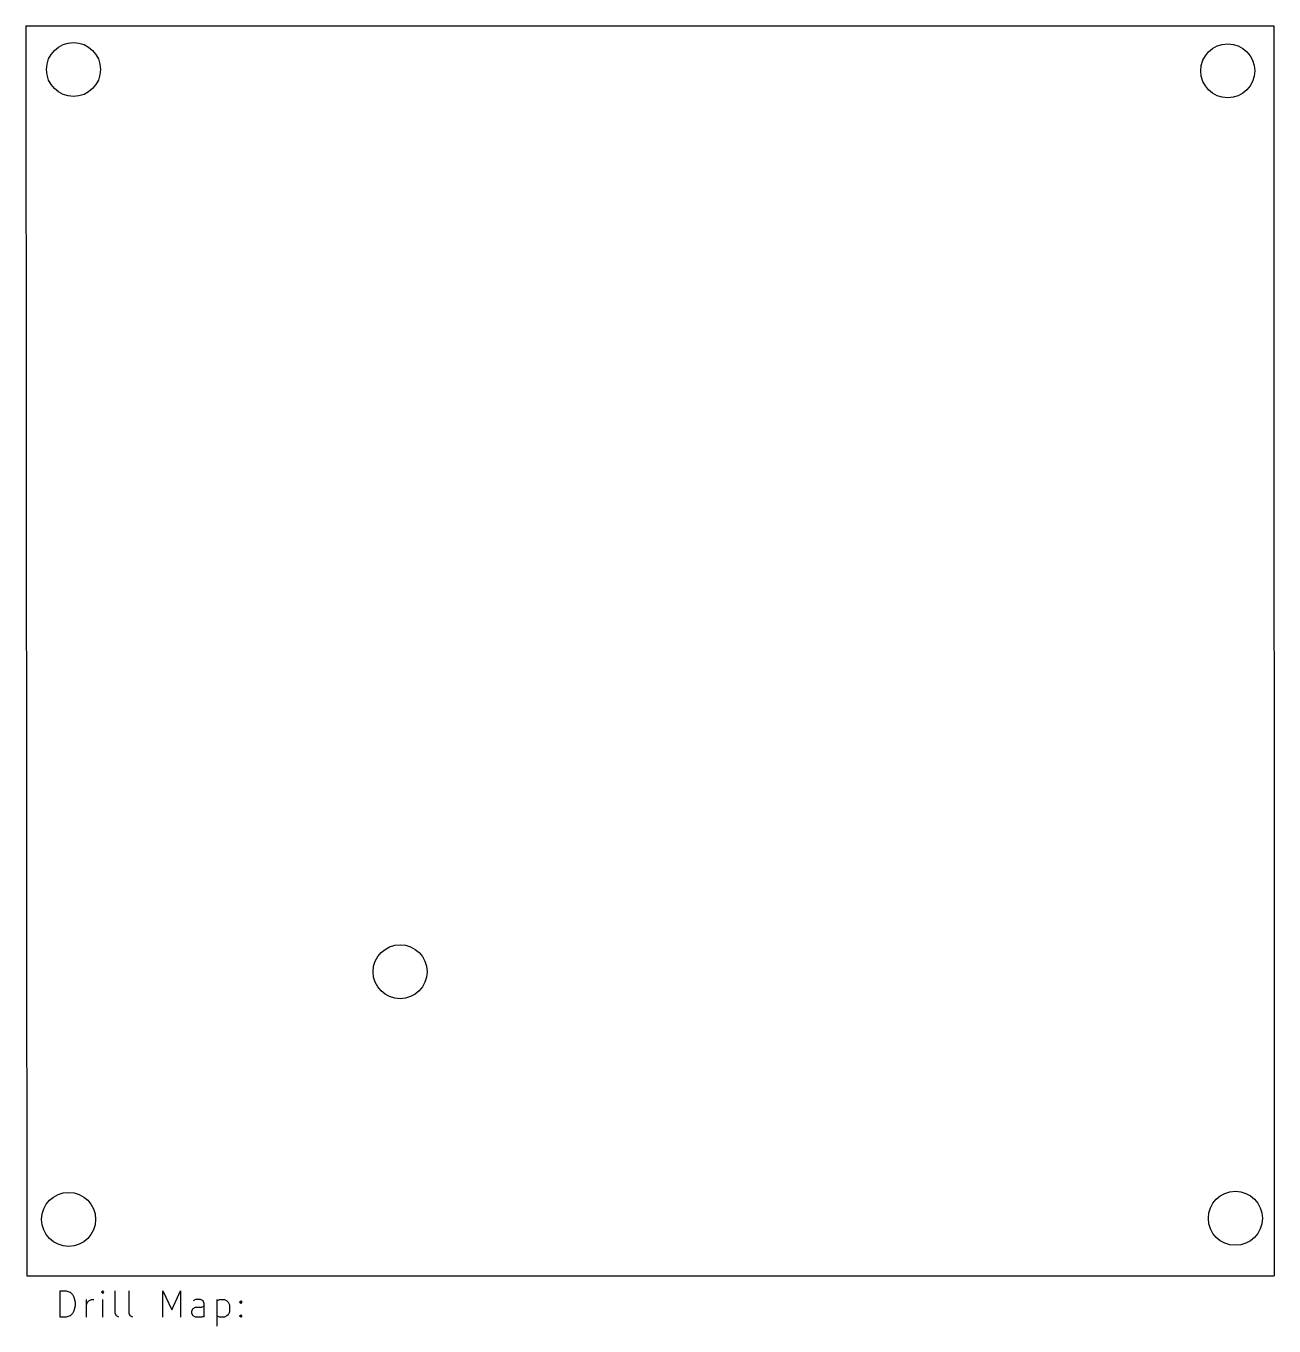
# Model space of a CAD drawing. Extents: x 0 to 94.7, y -98.7 to 0.
import ezdxf

# ---------------------------------------------------------------- set-up
doc = ezdxf.new("R2010")
doc.units = 0
doc.layers.add('BLACK', color=7, linetype='CONTINUOUS')

msp = doc.modelspace()

# ---------------------------------------------------------------- linework, layer by layer
at = {"layer": 'BLACK', "linetype": 'CONTINUOUS'}
for p, q in [((0, 0), (94.72, 0)), ((0, 0), (0.07, -94.85)), ((94.72, 0), (94.73, -94.86)), ((0.07, -94.85), (94.73, -94.86)), ((2.582768, -97.999838), (2.582768, -95.999838)), ((2.582768, -95.999838), (3.058958, -95.999838)), ((3.058958, -95.999838), (3.344673, -96.095076)), ((3.344673, -96.095076), (3.535149, -96.285552)), ((3.535149, -96.285552), (3.630387, -96.476028)), ((3.630387, -96.476028), (3.725625, -96.85698)), ((4.582768, -97.999838), (4.582768, -96.666504)), ((4.773244, -96.761742), (4.96372, -96.666504)), ((4.96372, -96.666504), (5.154197, -96.666504)), ((5.820863, -95.999838), (5.725625, -96.095076)), ((5.725625, -96.095076), (5.820863, -96.190314)), ((5.916101, -96.095076), (5.820863, -95.999838)), ((5.820863, -95.999838), (5.820863, -96.190314)), ((5.820863, -96.190314), (5.916101, -96.095076)), ((5.820863, -97.999838), (5.820863, -96.666504)), ((6.773244, -97.714123), (6.773244, -95.999838)), ((7.820863, -97.714123), (7.820863, -95.999838)), ((10.392292, -97.999838), (10.392292, -95.999838)), ((10.392292, -95.999838), (11.058959, -97.428409)), ((11.058959, -97.428409), (11.725625, -95.999838)), ((11.725625, -95.999838), (11.725625, -97.999838)), ((12.868482, -96.666504), (12.678006, -96.761742)), ((13.249435, -96.666504), (12.868482, -96.666504)), ((13.439911, -96.761742), (13.249435, -96.666504)), ((14.48753, -96.666504), (14.48753, -98.666504)), ((14.48753, -96.761742), (14.678006, -96.666504)), ((14.678006, -96.666504), (15.058959, -96.666504)), ((15.058959, -96.666504), (15.249435, -96.761742)), ((3.630387, -97.523647), (3.535149, -97.714123)), ((3.725625, -97.142695), (3.630387, -97.523647)), ((3.725625, -96.85698), (3.725625, -97.142695)), ((4.582768, -97.047457), (4.678006, -96.85698)), ((4.678006, -96.85698), (4.773244, -96.761742)), ((12.582768, -97.523647), (12.678006, -97.333171)), ((12.582768, -97.714123), (12.582768, -97.523647)), ((12.678006, -97.333171), (12.868482, -97.237933)), ((12.868482, -97.237933), (13.344673, -97.237933)), ((13.344673, -97.237933), (13.535149, -97.142695)), ((13.535149, -96.952219), (13.439911, -96.761742)), ((13.535149, -97.999838), (13.535149, -96.952219)), ((15.249435, -96.761742), (15.344673, -96.85698)), ((15.344673, -96.85698), (15.439911, -97.047457)), ((15.439911, -97.618885), (15.344673, -97.809361)), ((15.439911, -97.047457), (15.439911, -97.618885)), ((16.201816, -96.85698), (16.297054, -96.761742)), ((16.297054, -96.952219), (16.201816, -96.85698)), ((16.297054, -96.761742), (16.392292, -96.85698)), ((16.297054, -96.761742), (16.297054, -96.952219)), ((16.392292, -96.85698), (16.297054, -96.952219)), ((3.058958, -97.999838), (2.582768, -97.999838)), ((3.344673, -97.9046), (3.058958, -97.999838)), ((3.535149, -97.714123), (3.344673, -97.9046)), ((6.868482, -97.9046), (6.773244, -97.714123)), ((7.058958, -97.999838), (6.868482, -97.9046)), ((7.916101, -97.9046), (7.820863, -97.714123)), ((8.106577, -97.999838), (7.916101, -97.9046)), ((12.678006, -97.9046), (12.582768, -97.714123)), ((12.868482, -97.999838), (12.678006, -97.9046)), ((13.344673, -97.999838), (12.868482, -97.999838)), ((13.535149, -97.9046), (13.344673, -97.999838)), ((14.678006, -97.999838), (14.48753, -97.9046)), ((15.058959, -97.999838), (14.678006, -97.999838)), ((15.249435, -97.9046), (15.058959, -97.999838)), ((15.344673, -97.809361), (15.249435, -97.9046)), ((16.201816, -97.9046), (16.297054, -97.809361)), ((16.297054, -97.999838), (16.201816, -97.9046)), ((16.297054, -97.809361), (16.392292, -97.9046)), ((16.297054, -97.809361), (16.297054, -97.999838)), ((16.392292, -97.9046), (16.297054, -97.999838))]:
    msp.add_line(p, q, dxfattribs=at)
at = {"layer": 'BLACK'}
for centre in [(3.6068, -3.302), (91.2188, -3.4036), (28.3972, -71.7804), (3.2332, -90.5764), (91.7956, -90.4928)]:
    msp.add_circle(centre, 2.05, dxfattribs=at)

doc.saveas('drawing.dxf')
